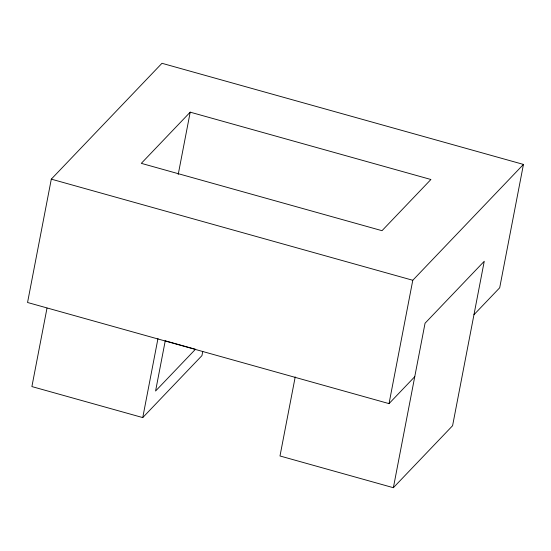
<?xml version="1.0" encoding="UTF-8"?>
<svg xmlns="http://www.w3.org/2000/svg" width="551" height="551" viewBox="0 0 551 551"><rect width="100%" height="100%" fill="white"/><g stroke="black" fill="none" stroke-linecap="round" stroke-linejoin="round"><path stroke-width="0.83" d="M473.963 314.711L499.695 287.774L523.45 164.425L161.973 63.296L51.305 179.144L27.55 302.492L389.027 403.621L414.751 376.691M47 308.14L31.896 386.575L142.75 417.589L201.955 355.609L202.768 351.407M178.207 174.481L190.205 112.163L430.91 179.502L382.008 230.69L141.311 163.351L190.205 112.163M142.75 417.589L157.972 338.534M165.169 341.207L155.575 391.024L195.467 349.265L165.086 340.766M295.212 376.925L279.991 455.98L393.373 487.704L452.585 425.723L484.253 261.264L425.048 323.237L393.373 487.704M389.027 403.621L412.782 280.273L523.45 164.425M51.305 179.144L412.782 280.273"/></g></svg>
